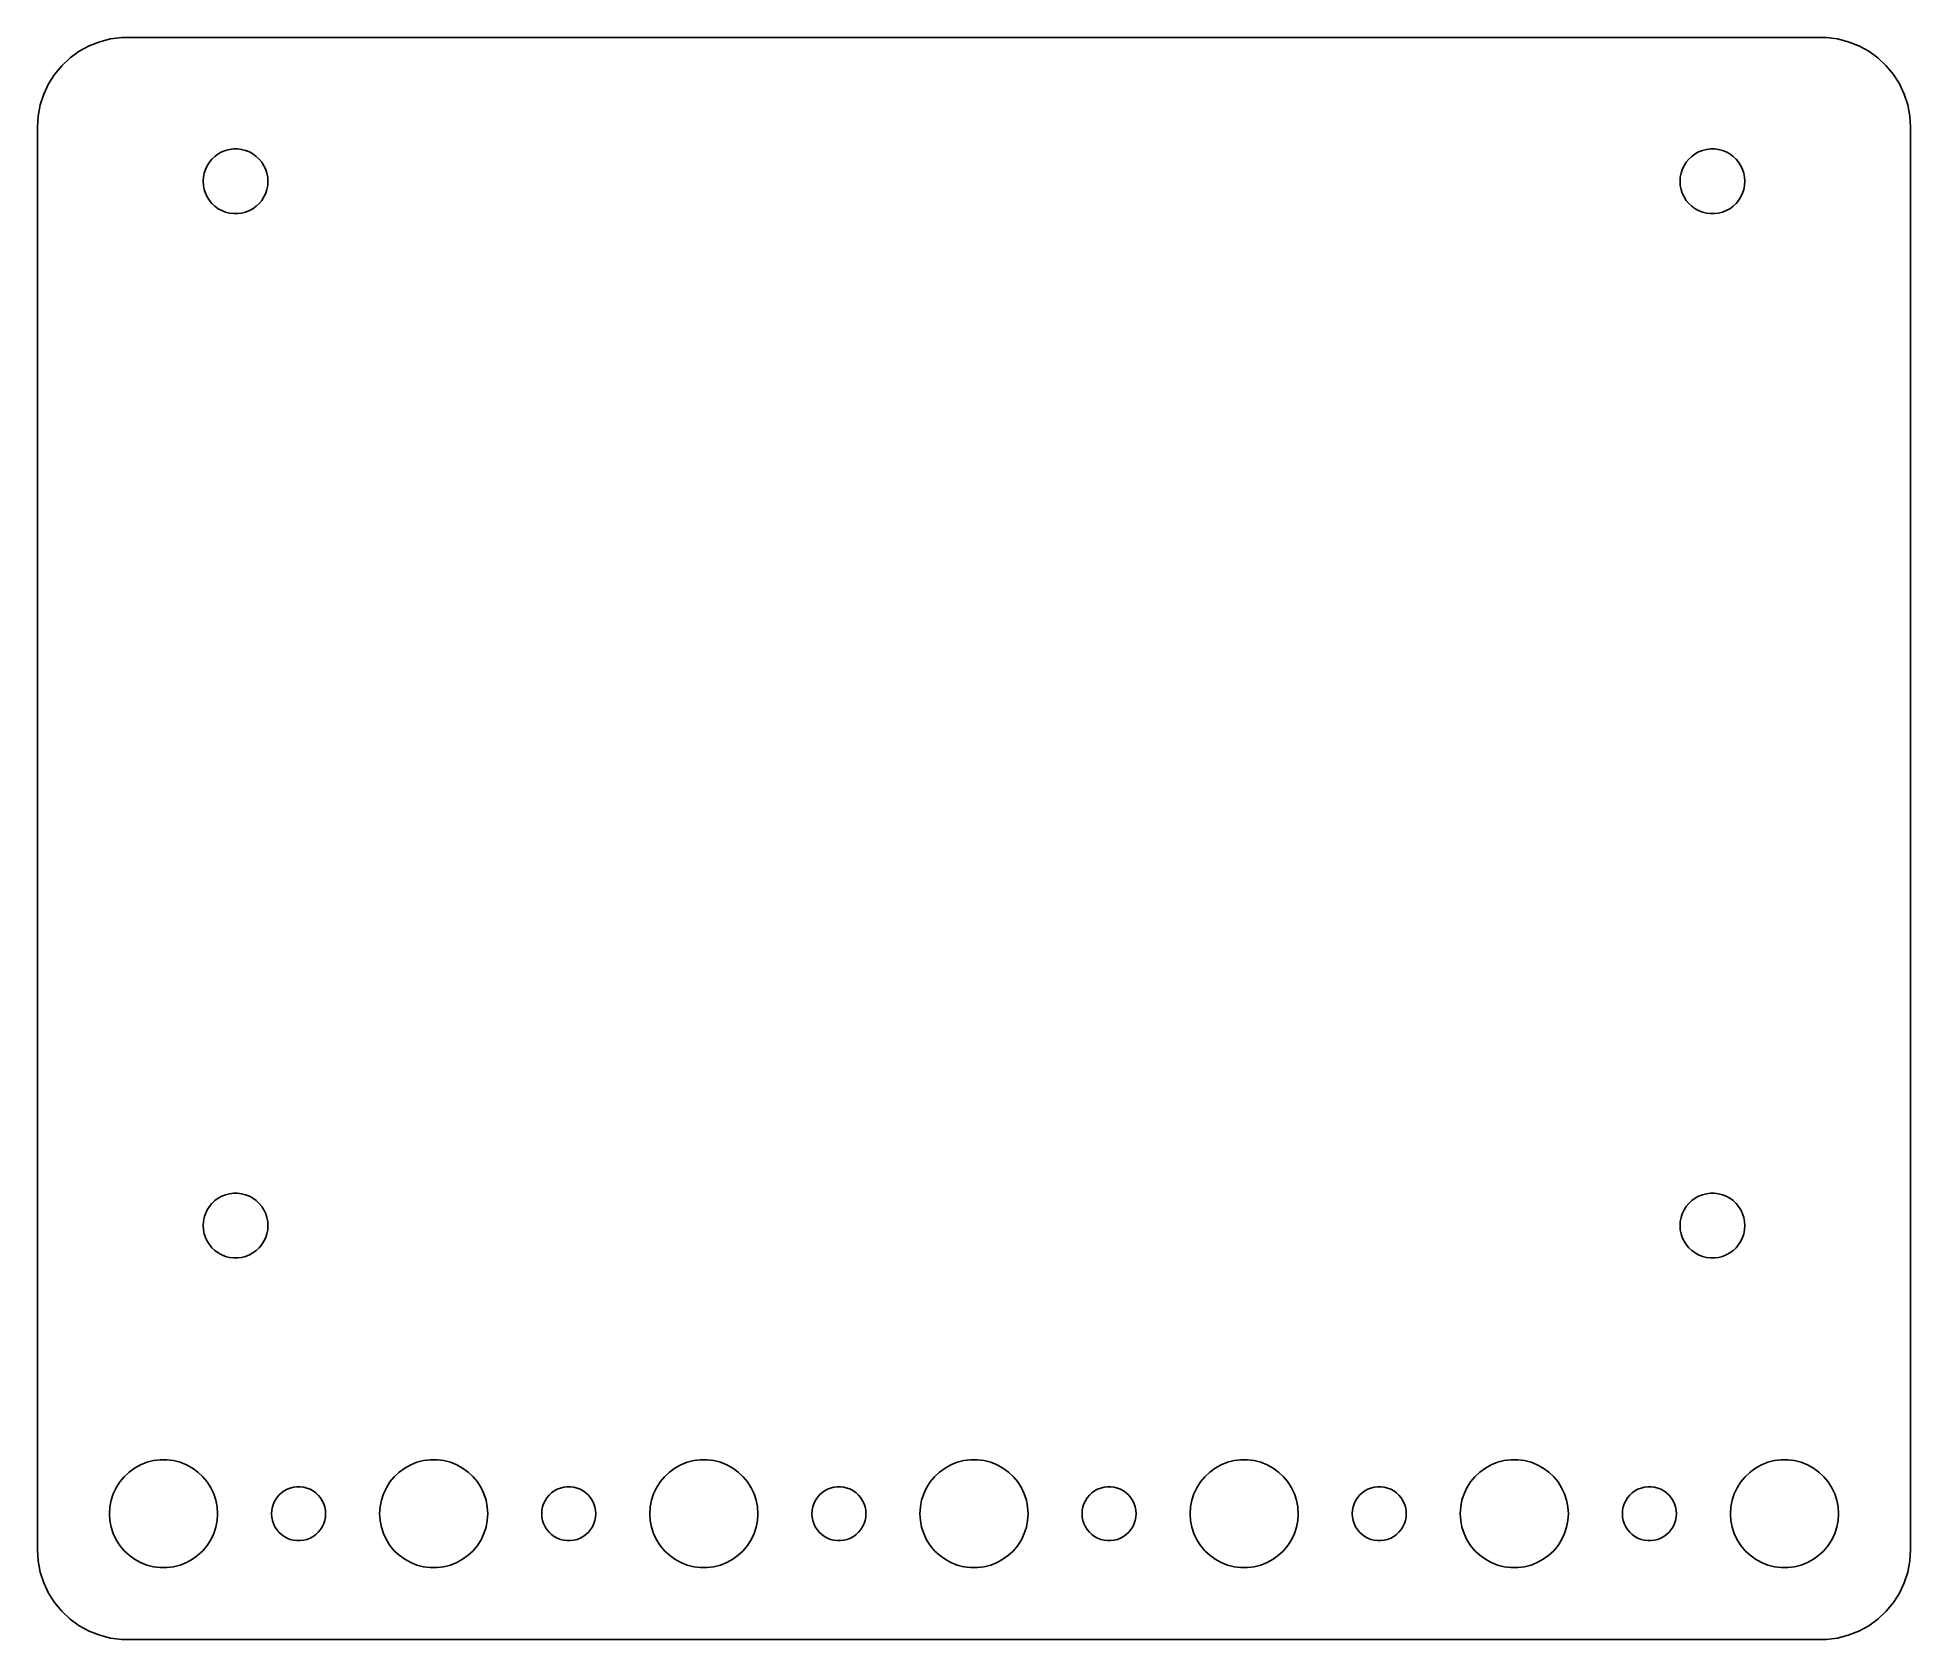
# Model space of a CAD drawing. Header units: metres. Extents: x -52 to 52, y -44 to 44.
import ezdxf

# ---------------------------------------------------------------- set-up
doc = ezdxf.new("R2010")
doc.units = ezdxf.units.M

msp = doc.modelspace()

# ---------------------------------------------------------------- linework, layer by layer
for p, q in [((-49.6791, 43.7216), (-50.1871, 43.3526)), ((-49.1289, 44.0241), (-49.6791, 43.7216)), ((-48.5451, 44.2553), (-49.1289, 44.0241)), ((-47.9369, 44.4114), (-48.5451, 44.2553)), ((-47.3139, 44.4901), (-47.9369, 44.4114)), ((47.3139, 44.4901), (-47.3139, 44.4901)), ((47.9369, 44.4114), (47.3139, 44.4901)), ((48.5451, 44.2553), (47.9369, 44.4114)), ((49.1289, 44.0241), (48.5451, 44.2553)), ((49.6791, 43.7216), (49.1289, 44.0241)), ((50.1871, 43.3526), (49.6791, 43.7216)), ((-50.6448, 42.9227), (-51.0451, 42.4389)), ((-50.1871, 43.3526), (-50.6448, 42.9227)), ((50.6448, 42.9227), (50.1871, 43.3526)), ((51.0451, 42.4389), (50.6448, 42.9227)), ((-51.3815, 41.9088), (-51.6489, 41.3406)), ((-51.0451, 42.4389), (-51.3815, 41.9088)), ((51.3815, 41.9088), (51.0451, 42.4389)), ((51.6489, 41.3406), (51.3815, 41.9088)), ((-51.8429, 40.7434), (-51.9606, 40.1267)), ((-51.6489, 41.3406), (-51.8429, 40.7434)), ((51.8429, 40.7434), (51.6489, 41.3406)), ((51.9606, 40.1267), (51.8429, 40.7434)), ((-51.9606, 40.1267), (-52, 39.5)), ((52, 39.5), (51.9606, 40.1267)), ((-52, 39.5), (-52, -39.5)), ((52, -39.5), (52, 39.5)), ((-42.5773, 37.3672), (-42.4562, 37.558)), ((-42.4562, 37.558), (-42.3121, 37.7322)), ((-42.3121, 37.7322), (-42.1474, 37.8869)), ((-42.1474, 37.8869), (-41.9645, 38.0198)), ((-41.9645, 38.0198), (-41.7664, 38.1287)), ((-41.7664, 38.1287), (-41.5562, 38.2119)), ((-41.5562, 38.2119), (-41.3373, 38.2681)), ((-41.3373, 38.2681), (-41.113, 38.2964)), ((-41.113, 38.2964), (-40.887, 38.2964)), ((-40.887, 38.2964), (-40.6627, 38.2681)), ((-40.6627, 38.2681), (-40.4438, 38.2119)), ((-40.4438, 38.2119), (-40.2336, 38.1287)), ((-40.2336, 38.1287), (-40.0355, 38.0198)), ((-40.0355, 38.0198), (-39.8526, 37.8869)), ((-39.8526, 37.8869), (-39.6879, 37.7322)), ((-39.6879, 37.7322), (-39.5438, 37.558)), ((-39.5438, 37.558), (-39.4226, 37.3672)), ((39.4226, 37.3672), (39.5438, 37.558)), ((39.5438, 37.558), (39.6879, 37.7322)), ((39.6879, 37.7322), (39.8526, 37.8869)), ((39.8526, 37.8869), (40.0355, 38.0198)), ((40.0355, 38.0198), (40.2336, 38.1287)), ((40.2336, 38.1287), (40.4438, 38.2119)), ((40.4438, 38.2119), (40.6627, 38.2681)), ((40.6627, 38.2681), (40.887, 38.2964)), ((40.887, 38.2964), (41.113, 38.2964)), ((41.113, 38.2964), (41.3373, 38.2681)), ((41.3373, 38.2681), (41.5562, 38.2119)), ((41.5562, 38.2119), (41.7664, 38.1287)), ((41.7664, 38.1287), (41.9645, 38.0198)), ((41.9645, 38.0198), (42.1474, 37.8869)), ((42.1474, 37.8869), (42.3121, 37.7322)), ((42.3121, 37.7322), (42.4562, 37.558)), ((42.4562, 37.558), (42.5773, 37.3672)), ((-42.8, 36.5), (-42.7858, 36.7256)), ((-42.7858, 36.2744), (-42.8, 36.5)), ((-42.7858, 36.7256), (-42.7434, 36.9476)), ((-42.7434, 36.9476), (-42.6736, 37.1626)), ((-42.6736, 37.1626), (-42.5773, 37.3672)), ((-39.4226, 37.3672), (-39.3264, 37.1626)), ((-39.3264, 37.1626), (-39.2565, 36.9476)), ((-39.2565, 36.9476), (-39.2142, 36.7256)), ((-39.2142, 36.7256), (-39.2, 36.5)), ((-39.2, 36.5), (-39.2142, 36.2744)), ((39.2, 36.5), (39.2142, 36.7256)), ((39.2142, 36.2744), (39.2, 36.5)), ((39.2142, 36.7256), (39.2565, 36.9476)), ((39.2565, 36.9476), (39.3264, 37.1626)), ((39.3264, 37.1626), (39.4226, 37.3672)), ((42.5773, 37.3672), (42.6736, 37.1626)), ((42.6736, 37.1626), (42.7434, 36.9476)), ((42.7434, 36.9476), (42.7858, 36.7256)), ((42.7858, 36.7256), (42.8, 36.5)), ((42.8, 36.5), (42.7858, 36.2744)), ((-42.7434, 36.0524), (-42.7858, 36.2744)), ((-42.6736, 35.8374), (-42.7434, 36.0524)), ((-42.5773, 35.6328), (-42.6736, 35.8374)), ((-42.4562, 35.442), (-42.5773, 35.6328)), ((-42.3121, 35.2678), (-42.4562, 35.442)), ((-39.5438, 35.442), (-39.6879, 35.2678)), ((-39.4226, 35.6328), (-39.5438, 35.442)), ((-39.3264, 35.8374), (-39.4226, 35.6328)), ((-39.2565, 36.0524), (-39.3264, 35.8374)), ((-39.2142, 36.2744), (-39.2565, 36.0524)), ((39.2565, 36.0524), (39.2142, 36.2744)), ((39.3264, 35.8374), (39.2565, 36.0524)), ((39.4226, 35.6328), (39.3264, 35.8374)), ((39.5438, 35.442), (39.4226, 35.6328)), ((39.6879, 35.2678), (39.5438, 35.442)), ((42.4562, 35.442), (42.3121, 35.2678)), ((42.5773, 35.6328), (42.4562, 35.442)), ((42.6736, 35.8374), (42.5773, 35.6328)), ((42.7434, 36.0524), (42.6736, 35.8374)), ((42.7858, 36.2744), (42.7434, 36.0524)), ((-42.1474, 35.1131), (-42.3121, 35.2678)), ((-41.9645, 34.9802), (-42.1474, 35.1131)), ((-41.7664, 34.8713), (-41.9645, 34.9802)), ((-41.5562, 34.7881), (-41.7664, 34.8713)), ((-41.3373, 34.7319), (-41.5562, 34.7881)), ((-41.113, 34.7036), (-41.3373, 34.7319)), ((-40.887, 34.7036), (-41.113, 34.7036)), ((-40.6627, 34.7319), (-40.887, 34.7036)), ((-40.4438, 34.7881), (-40.6627, 34.7319)), ((-40.2336, 34.8713), (-40.4438, 34.7881)), ((-40.0355, 34.9802), (-40.2336, 34.8713)), ((-39.8526, 35.1131), (-40.0355, 34.9802)), ((-39.6879, 35.2678), (-39.8526, 35.1131)), ((39.8526, 35.1131), (39.6879, 35.2678)), ((40.0355, 34.9802), (39.8526, 35.1131)), ((40.2336, 34.8713), (40.0355, 34.9802)), ((40.4438, 34.7881), (40.2336, 34.8713)), ((40.6627, 34.7319), (40.4438, 34.7881)), ((40.887, 34.7036), (40.6627, 34.7319)), ((41.113, 34.7036), (40.887, 34.7036)), ((41.3373, 34.7319), (41.113, 34.7036)), ((41.5562, 34.7881), (41.3373, 34.7319)), ((41.7664, 34.8713), (41.5562, 34.7881)), ((41.9645, 34.9802), (41.7664, 34.8713)), ((42.1474, 35.1131), (41.9645, 34.9802)), ((42.3121, 35.2678), (42.1474, 35.1131)), ((-41.5562, -19.7881), (-41.3373, -19.7319)), ((-41.3373, -19.7319), (-41.113, -19.7036)), ((-41.113, -19.7036), (-40.887, -19.7036)), ((-40.887, -19.7036), (-40.6627, -19.7319)), ((-40.6627, -19.7319), (-40.4438, -19.7881)), ((40.4438, -19.7881), (40.6627, -19.7319)), ((40.6627, -19.7319), (40.887, -19.7036)), ((40.887, -19.7036), (41.113, -19.7036)), ((41.113, -19.7036), (41.3373, -19.7319)), ((41.3373, -19.7319), (41.5562, -19.7881)), ((-42.6736, -20.8374), (-42.5773, -20.6328)), ((-42.5773, -20.6328), (-42.4562, -20.442)), ((-42.4562, -20.442), (-42.3121, -20.2678)), ((-42.3121, -20.2678), (-42.1474, -20.1131)), ((-42.1474, -20.1131), (-41.9645, -19.9802)), ((-41.9645, -19.9802), (-41.7664, -19.8713)), ((-41.7664, -19.8713), (-41.5562, -19.7881)), ((-40.4438, -19.7881), (-40.2336, -19.8713)), ((-40.2336, -19.8713), (-40.0355, -19.9802)), ((-40.0355, -19.9802), (-39.8526, -20.1131)), ((-39.8526, -20.1131), (-39.6879, -20.2678)), ((-39.6879, -20.2678), (-39.5438, -20.442)), ((-39.5438, -20.442), (-39.4226, -20.6328)), ((-39.4226, -20.6328), (-39.3264, -20.8374)), ((39.3264, -20.8374), (39.4226, -20.6328)), ((39.4226, -20.6328), (39.5438, -20.442)), ((39.5438, -20.442), (39.6879, -20.2678)), ((39.6879, -20.2678), (39.8526, -20.1131)), ((39.8526, -20.1131), (40.0355, -19.9802)), ((40.0355, -19.9802), (40.2336, -19.8713)), ((40.2336, -19.8713), (40.4438, -19.7881)), ((41.5562, -19.7881), (41.7664, -19.8713)), ((41.7664, -19.8713), (41.9645, -19.9802)), ((41.9645, -19.9802), (42.1474, -20.1131)), ((42.1474, -20.1131), (42.3121, -20.2678)), ((42.3121, -20.2678), (42.4562, -20.442)), ((42.4562, -20.442), (42.5773, -20.6328)), ((42.5773, -20.6328), (42.6736, -20.8374)), ((-42.8, -21.5), (-42.7858, -21.2744)), ((-42.7858, -21.7256), (-42.8, -21.5)), ((-42.7858, -21.2744), (-42.7434, -21.0524)), ((-42.7434, -21.9476), (-42.7858, -21.7256)), ((-42.7434, -21.0524), (-42.6736, -20.8374)), ((-39.3264, -20.8374), (-39.2565, -21.0524)), ((-39.2565, -21.0524), (-39.2142, -21.2744)), ((-39.2142, -21.7256), (-39.2565, -21.9476)), ((-39.2142, -21.2744), (-39.2, -21.5)), ((-39.2, -21.5), (-39.2142, -21.7256)), ((39.2, -21.5), (39.2142, -21.2744)), ((39.2142, -21.7256), (39.2, -21.5)), ((39.2142, -21.2744), (39.2565, -21.0524)), ((39.2565, -21.9476), (39.2142, -21.7256)), ((39.2565, -21.0524), (39.3264, -20.8374)), ((42.6736, -20.8374), (42.7434, -21.0524)), ((42.7434, -21.0524), (42.7858, -21.2744)), ((42.7858, -21.7256), (42.7434, -21.9476)), ((42.7858, -21.2744), (42.8, -21.5)), ((42.8, -21.5), (42.7858, -21.7256)), ((-42.6736, -22.1626), (-42.7434, -21.9476)), ((-42.5773, -22.3672), (-42.6736, -22.1626)), ((-42.4562, -22.558), (-42.5773, -22.3672)), ((-42.3121, -22.7322), (-42.4562, -22.558)), ((-42.1474, -22.8869), (-42.3121, -22.7322)), ((-39.6879, -22.7322), (-39.8526, -22.8869)), ((-39.5438, -22.558), (-39.6879, -22.7322)), ((-39.4226, -22.3672), (-39.5438, -22.558)), ((-39.3264, -22.1626), (-39.4226, -22.3672)), ((-39.2565, -21.9476), (-39.3264, -22.1626)), ((39.3264, -22.1626), (39.2565, -21.9476)), ((39.4226, -22.3672), (39.3264, -22.1626)), ((39.5438, -22.558), (39.4226, -22.3672)), ((39.6879, -22.7322), (39.5438, -22.558)), ((39.8526, -22.8869), (39.6879, -22.7322)), ((42.3121, -22.7322), (42.1474, -22.8869)), ((42.4562, -22.558), (42.3121, -22.7322)), ((42.5773, -22.3672), (42.4562, -22.558)), ((42.6736, -22.1626), (42.5773, -22.3672)), ((42.7434, -21.9476), (42.6736, -22.1626)), ((-41.9645, -23.0198), (-42.1474, -22.8869)), ((-41.7664, -23.1287), (-41.9645, -23.0198)), ((-41.5562, -23.2119), (-41.7664, -23.1287)), ((-41.3373, -23.2681), (-41.5562, -23.2119)), ((-41.113, -23.2964), (-41.3373, -23.2681)), ((-40.887, -23.2964), (-41.113, -23.2964)), ((-40.6627, -23.2681), (-40.887, -23.2964)), ((-40.4438, -23.2119), (-40.6627, -23.2681)), ((-40.2336, -23.1287), (-40.4438, -23.2119)), ((-40.0355, -23.0198), (-40.2336, -23.1287)), ((-39.8526, -22.8869), (-40.0355, -23.0198)), ((40.0355, -23.0198), (39.8526, -22.8869)), ((40.2336, -23.1287), (40.0355, -23.0198)), ((40.4438, -23.2119), (40.2336, -23.1287)), ((40.6627, -23.2681), (40.4438, -23.2119)), ((40.887, -23.2964), (40.6627, -23.2681)), ((41.113, -23.2964), (40.887, -23.2964)), ((41.3373, -23.2681), (41.113, -23.2964)), ((41.5562, -23.2119), (41.3373, -23.2681)), ((41.7664, -23.1287), (41.5562, -23.2119)), ((41.9645, -23.0198), (41.7664, -23.1287)), ((42.1474, -22.8869), (41.9645, -23.0198)), ((-47.1869, -35.4464), (-46.9123, -35.1885)), ((-46.9123, -35.1885), (-46.6075, -34.967)), ((-46.6075, -34.967), (-46.2773, -34.7855)), ((-46.2773, -34.7855), (-45.927, -34.6468)), ((-45.927, -34.6468), (-45.5621, -34.5531)), ((-45.5621, -34.5531), (-45.1884, -34.5059)), ((-45.1884, -34.5059), (-44.8116, -34.5059)), ((-44.8116, -34.5059), (-44.4379, -34.5531)), ((-44.4379, -34.5531), (-44.0729, -34.6468)), ((-44.0729, -34.6468), (-43.7227, -34.7855)), ((-43.7227, -34.7855), (-43.3925, -34.967)), ((-43.3925, -34.967), (-43.0877, -35.1885)), ((-43.0877, -35.1885), (-42.8131, -35.4464)), ((-32.1869, -35.4464), (-31.9123, -35.1885)), ((-31.9123, -35.1885), (-31.6075, -34.967)), ((-31.6075, -34.967), (-31.2773, -34.7855)), ((-31.2773, -34.7855), (-30.927, -34.6468)), ((-30.927, -34.6468), (-30.5621, -34.5531)), ((-30.5621, -34.5531), (-30.1884, -34.5059)), ((-30.1884, -34.5059), (-29.8116, -34.5059)), ((-29.8116, -34.5059), (-29.4379, -34.5531)), ((-29.4379, -34.5531), (-29.0729, -34.6468)), ((-29.0729, -34.6468), (-28.7227, -34.7855)), ((-28.7227, -34.7855), (-28.3925, -34.967)), ((-28.3925, -34.967), (-28.0877, -35.1885)), ((-28.0877, -35.1885), (-27.8131, -35.4464)), ((-17.1869, -35.4464), (-16.9123, -35.1885)), ((-16.9123, -35.1885), (-16.6075, -34.967)), ((-16.6075, -34.967), (-16.2773, -34.7855)), ((-16.2773, -34.7855), (-15.927, -34.6468)), ((-15.927, -34.6468), (-15.5621, -34.5531)), ((-15.5621, -34.5531), (-15.1884, -34.5059)), ((-15.1884, -34.5059), (-14.8116, -34.5059)), ((-14.8116, -34.5059), (-14.4379, -34.5531)), ((-14.4379, -34.5531), (-14.0729, -34.6468)), ((-14.0729, -34.6468), (-13.7227, -34.7855)), ((-13.7227, -34.7855), (-13.3925, -34.967)), ((-13.3925, -34.967), (-13.0877, -35.1885)), ((-13.0877, -35.1885), (-12.8131, -35.4464)), ((-2.1869, -35.4464), (-1.91226, -35.1885)), ((-1.91226, -35.1885), (-1.60747, -34.967)), ((-1.60747, -34.967), (-1.27733, -34.7855)), ((-1.27733, -34.7855), (-0.92705, -34.6468)), ((-0.92705, -34.6468), (-0.56213, -34.5531)), ((-0.56213, -34.5531), (-0.18837, -34.5059)), ((-0.18837, -34.5059), (0.18837, -34.5059)), ((0.18837, -34.5059), (0.56213, -34.5531)), ((0.56213, -34.5531), (0.92705, -34.6468)), ((0.92705, -34.6468), (1.27733, -34.7855)), ((1.27733, -34.7855), (1.60747, -34.967)), ((1.60747, -34.967), (1.91226, -35.1885)), ((1.91226, -35.1885), (2.1869, -35.4464)), ((12.8131, -35.4464), (13.0877, -35.1885)), ((13.0877, -35.1885), (13.3925, -34.967)), ((13.3925, -34.967), (13.7227, -34.7855)), ((13.7227, -34.7855), (14.0729, -34.6468)), ((14.0729, -34.6468), (14.4379, -34.5531)), ((14.4379, -34.5531), (14.8116, -34.5059)), ((14.8116, -34.5059), (15.1884, -34.5059)), ((15.1884, -34.5059), (15.5621, -34.5531)), ((15.5621, -34.5531), (15.927, -34.6468)), ((15.927, -34.6468), (16.2773, -34.7855)), ((16.2773, -34.7855), (16.6075, -34.967)), ((16.6075, -34.967), (16.9123, -35.1885)), ((16.9123, -35.1885), (17.1869, -35.4464)), ((27.8131, -35.4464), (28.0877, -35.1885)), ((28.0877, -35.1885), (28.3925, -34.967)), ((28.3925, -34.967), (28.7227, -34.7855)), ((28.7227, -34.7855), (29.0729, -34.6468)), ((29.0729, -34.6468), (29.4379, -34.5531)), ((29.4379, -34.5531), (29.8116, -34.5059)), ((29.8116, -34.5059), (30.1884, -34.5059)), ((30.1884, -34.5059), (30.5621, -34.5531)), ((30.5621, -34.5531), (30.927, -34.6468)), ((30.927, -34.6468), (31.2773, -34.7855)), ((31.2773, -34.7855), (31.6075, -34.967)), ((31.6075, -34.967), (31.9123, -35.1885)), ((31.9123, -35.1885), (32.1869, -35.4464)), ((42.8131, -35.4464), (43.0877, -35.1885)), ((43.0877, -35.1885), (43.3925, -34.967)), ((43.3925, -34.967), (43.7227, -34.7855)), ((43.7227, -34.7855), (44.0729, -34.6468)), ((44.0729, -34.6468), (44.4379, -34.5531)), ((44.4379, -34.5531), (44.8116, -34.5059)), ((44.8116, -34.5059), (45.1884, -34.5059)), ((45.1884, -34.5059), (45.5621, -34.5531)), ((45.5621, -34.5531), (45.927, -34.6468)), ((45.927, -34.6468), (46.2773, -34.7855)), ((46.2773, -34.7855), (46.6075, -34.967)), ((46.6075, -34.967), (46.9123, -35.1885)), ((46.9123, -35.1885), (47.1869, -35.4464)), ((-47.9057, -36.7539), (-47.7893, -36.3956)), ((-47.7893, -36.3956), (-47.6289, -36.0547)), ((-47.6289, -36.0547), (-47.427, -35.7366)), ((-47.427, -35.7366), (-47.1869, -35.4464)), ((-42.8131, -35.4464), (-42.5729, -35.7366)), ((-42.5729, -35.7366), (-42.3711, -36.0547)), ((-42.3711, -36.0547), (-42.2107, -36.3956)), ((-42.2107, -36.3956), (-42.0942, -36.7539)), ((-38.5934, -36.4732), (-38.4561, -36.3442)), ((-38.4561, -36.3442), (-38.3037, -36.2335)), ((-38.3037, -36.2335), (-38.1387, -36.1428)), ((-38.1387, -36.1428), (-37.9635, -36.0734)), ((-37.9635, -36.0734), (-37.7811, -36.0266)), ((-37.7811, -36.0266), (-37.5942, -36.003)), ((-37.5942, -36.003), (-37.4058, -36.003)), ((-37.4058, -36.003), (-37.2189, -36.0266)), ((-37.2189, -36.0266), (-37.0365, -36.0734)), ((-37.0365, -36.0734), (-36.8613, -36.1428)), ((-36.8613, -36.1428), (-36.6963, -36.2335)), ((-36.6963, -36.2335), (-36.5439, -36.3442)), ((-36.5439, -36.3442), (-36.4065, -36.4732)), ((-32.9057, -36.7539), (-32.7893, -36.3956)), ((-32.7893, -36.3956), (-32.6289, -36.0547)), ((-32.6289, -36.0547), (-32.427, -35.7366)), ((-32.427, -35.7366), (-32.1869, -35.4464)), ((-27.8131, -35.4464), (-27.5729, -35.7366)), ((-27.5729, -35.7366), (-27.3711, -36.0547)), ((-27.3711, -36.0547), (-27.2107, -36.3956)), ((-27.2107, -36.3956), (-27.0942, -36.7539)), ((-23.5934, -36.4732), (-23.4561, -36.3442)), ((-23.4561, -36.3442), (-23.3037, -36.2335)), ((-23.3037, -36.2335), (-23.1387, -36.1428)), ((-23.1387, -36.1428), (-22.9635, -36.0734)), ((-22.9635, -36.0734), (-22.7811, -36.0266)), ((-22.7811, -36.0266), (-22.5942, -36.003)), ((-22.5942, -36.003), (-22.4058, -36.003)), ((-22.4058, -36.003), (-22.2189, -36.0266)), ((-22.2189, -36.0266), (-22.0365, -36.0734)), ((-22.0365, -36.0734), (-21.8613, -36.1428)), ((-21.8613, -36.1428), (-21.6963, -36.2335)), ((-21.6963, -36.2335), (-21.5439, -36.3442)), ((-21.5439, -36.3442), (-21.4065, -36.4732)), ((-17.9057, -36.7539), (-17.7893, -36.3956)), ((-17.7893, -36.3956), (-17.6289, -36.0547)), ((-17.6289, -36.0547), (-17.427, -35.7366)), ((-17.427, -35.7366), (-17.1869, -35.4464)), ((-12.8131, -35.4464), (-12.5729, -35.7366)), ((-12.5729, -35.7366), (-12.3711, -36.0547)), ((-12.3711, -36.0547), (-12.2107, -36.3956)), ((-12.2107, -36.3956), (-12.0942, -36.7539)), ((-8.59344, -36.4732), (-8.45613, -36.3442)), ((-8.45613, -36.3442), (-8.30373, -36.2335)), ((-8.30373, -36.2335), (-8.13866, -36.1428)), ((-8.13866, -36.1428), (-7.96352, -36.0734)), ((-7.96352, -36.0734), (-7.78107, -36.0266)), ((-7.78107, -36.0266), (-7.59418, -36.003)), ((-7.59418, -36.003), (-7.40581, -36.003)), ((-7.40581, -36.003), (-7.21892, -36.0266)), ((-7.21892, -36.0266), (-7.03647, -36.0734)), ((-7.03647, -36.0734), (-6.86133, -36.1428)), ((-6.86133, -36.1428), (-6.69626, -36.2335)), ((-6.69626, -36.2335), (-6.54385, -36.3442)), ((-6.54385, -36.3442), (-6.40654, -36.4732)), ((-2.90575, -36.7539), (-2.78932, -36.3956)), ((-2.78932, -36.3956), (-2.62891, -36.0547)), ((-2.62891, -36.0547), (-2.42705, -35.7366)), ((-2.42705, -35.7366), (-2.1869, -35.4464)), ((2.1869, -35.4464), (2.42705, -35.7366)), ((2.42705, -35.7366), (2.62891, -36.0547)), ((2.62891, -36.0547), (2.78932, -36.3956)), ((2.78932, -36.3956), (2.90575, -36.7539)), ((6.40654, -36.4732), (6.54385, -36.3442)), ((6.54385, -36.3442), (6.69626, -36.2335)), ((6.69626, -36.2335), (6.86133, -36.1428)), ((6.86133, -36.1428), (7.03647, -36.0734)), ((7.03647, -36.0734), (7.21892, -36.0266)), ((7.21892, -36.0266), (7.40581, -36.003)), ((7.40581, -36.003), (7.59418, -36.003)), ((7.59418, -36.003), (7.78107, -36.0266)), ((7.78107, -36.0266), (7.96352, -36.0734)), ((7.96352, -36.0734), (8.13866, -36.1428)), ((8.13866, -36.1428), (8.30373, -36.2335)), ((8.30373, -36.2335), (8.45613, -36.3442)), ((8.45613, -36.3442), (8.59344, -36.4732)), ((12.0942, -36.7539), (12.2107, -36.3956)), ((12.2107, -36.3956), (12.3711, -36.0547)), ((12.3711, -36.0547), (12.5729, -35.7366)), ((12.5729, -35.7366), (12.8131, -35.4464)), ((17.1869, -35.4464), (17.427, -35.7366)), ((17.427, -35.7366), (17.6289, -36.0547)), ((17.6289, -36.0547), (17.7893, -36.3956)), ((17.7893, -36.3956), (17.9057, -36.7539)), ((21.4065, -36.4732), (21.5439, -36.3442)), ((21.5439, -36.3442), (21.6963, -36.2335)), ((21.6963, -36.2335), (21.8613, -36.1428)), ((21.8613, -36.1428), (22.0365, -36.0734)), ((22.0365, -36.0734), (22.2189, -36.0266)), ((22.2189, -36.0266), (22.4058, -36.003)), ((22.4058, -36.003), (22.5942, -36.003)), ((22.5942, -36.003), (22.7811, -36.0266)), ((22.7811, -36.0266), (22.9635, -36.0734)), ((22.9635, -36.0734), (23.1387, -36.1428)), ((23.1387, -36.1428), (23.3037, -36.2335)), ((23.3037, -36.2335), (23.4561, -36.3442)), ((23.4561, -36.3442), (23.5934, -36.4732)), ((27.0942, -36.7539), (27.2107, -36.3956)), ((27.2107, -36.3956), (27.3711, -36.0547)), ((27.3711, -36.0547), (27.5729, -35.7366)), ((27.5729, -35.7366), (27.8131, -35.4464)), ((32.1869, -35.4464), (32.427, -35.7366)), ((32.427, -35.7366), (32.6289, -36.0547)), ((32.6289, -36.0547), (32.7893, -36.3956)), ((32.7893, -36.3956), (32.9057, -36.7539)), ((36.4065, -36.4732), (36.5439, -36.3442)), ((36.5439, -36.3442), (36.6963, -36.2335)), ((36.6963, -36.2335), (36.8613, -36.1428)), ((36.8613, -36.1428), (37.0365, -36.0734)), ((37.0365, -36.0734), (37.2189, -36.0266)), ((37.2189, -36.0266), (37.4058, -36.003)), ((37.4058, -36.003), (37.5942, -36.003)), ((37.5942, -36.003), (37.7811, -36.0266)), ((37.7811, -36.0266), (37.9635, -36.0734)), ((37.9635, -36.0734), (38.1387, -36.1428)), ((38.1387, -36.1428), (38.3037, -36.2335)), ((38.3037, -36.2335), (38.4561, -36.3442)), ((38.4561, -36.3442), (38.5934, -36.4732)), ((42.0942, -36.7539), (42.2107, -36.3956)), ((42.2107, -36.3956), (42.3711, -36.0547)), ((42.3711, -36.0547), (42.5729, -35.7366)), ((42.5729, -35.7366), (42.8131, -35.4464)), ((47.1869, -35.4464), (47.427, -35.7366)), ((47.427, -35.7366), (47.6289, -36.0547)), ((47.6289, -36.0547), (47.7893, -36.3956)), ((47.7893, -36.3956), (47.9057, -36.7539)), ((-48, -37.5), (-47.9763, -37.124)), ((-47.9763, -37.124), (-47.9057, -36.7539)), ((-42.0942, -36.7539), (-42.0237, -37.124)), ((-42.0237, -37.124), (-42, -37.5)), ((-39, -37.5), (-38.9882, -37.312)), ((-38.9882, -37.312), (-38.9529, -37.127)), ((-38.9529, -37.127), (-38.8947, -36.9478)), ((-38.8947, -36.9478), (-38.8145, -36.7774)), ((-38.8145, -36.7774), (-38.7135, -36.6183)), ((-38.7135, -36.6183), (-38.5934, -36.4732)), ((-36.4065, -36.4732), (-36.2865, -36.6183)), ((-36.2865, -36.6183), (-36.1855, -36.7774)), ((-36.1855, -36.7774), (-36.1053, -36.9478)), ((-36.1053, -36.9478), (-36.0471, -37.127)), ((-36.0471, -37.127), (-36.0118, -37.312)), ((-36.0118, -37.312), (-36, -37.5)), ((-33, -37.5), (-32.9763, -37.124)), ((-32.9763, -37.124), (-32.9057, -36.7539)), ((-27.0942, -36.7539), (-27.0237, -37.124)), ((-27.0237, -37.124), (-27, -37.5)), ((-24, -37.5), (-23.9882, -37.312)), ((-23.9882, -37.312), (-23.9529, -37.127)), ((-23.9529, -37.127), (-23.8947, -36.9478)), ((-23.8947, -36.9478), (-23.8145, -36.7774)), ((-23.8145, -36.7774), (-23.7135, -36.6183)), ((-23.7135, -36.6183), (-23.5934, -36.4732)), ((-21.4065, -36.4732), (-21.2865, -36.6183)), ((-21.2865, -36.6183), (-21.1855, -36.7774)), ((-21.1855, -36.7774), (-21.1053, -36.9478)), ((-21.1053, -36.9478), (-21.0471, -37.127)), ((-21.0471, -37.127), (-21.0118, -37.312)), ((-21.0118, -37.312), (-21, -37.5)), ((-18, -37.5), (-17.9763, -37.124)), ((-17.9763, -37.124), (-17.9057, -36.7539)), ((-12.0942, -36.7539), (-12.0237, -37.124)), ((-12.0237, -37.124), (-12, -37.5)), ((-9, -37.5), (-8.98816, -37.312)), ((-8.98816, -37.312), (-8.95287, -37.127)), ((-8.95287, -37.127), (-8.89465, -36.9478)), ((-8.89465, -36.9478), (-8.81445, -36.7774)), ((-8.81445, -36.7774), (-8.71352, -36.6183)), ((-8.71352, -36.6183), (-8.59344, -36.4732)), ((-6.40654, -36.4732), (-6.28647, -36.6183)), ((-6.28647, -36.6183), (-6.18553, -36.7774)), ((-6.18553, -36.7774), (-6.10533, -36.9478)), ((-6.10533, -36.9478), (-6.04712, -37.127)), ((-6.04712, -37.127), (-6.01183, -37.312)), ((-6.01183, -37.312), (-6, -37.5)), ((-3, -37.5), (-2.97633, -37.124)), ((-2.97633, -37.124), (-2.90575, -36.7539)), ((2.90575, -36.7539), (2.97633, -37.124)), ((2.97633, -37.124), (3, -37.5)), ((6, -37.5), (6.01183, -37.312)), ((6.01183, -37.312), (6.04712, -37.127)), ((6.04712, -37.127), (6.10533, -36.9478)), ((6.10533, -36.9478), (6.18553, -36.7774)), ((6.18553, -36.7774), (6.28647, -36.6183)), ((6.28647, -36.6183), (6.40654, -36.4732)), ((8.59344, -36.4732), (8.71352, -36.6183)), ((8.71352, -36.6183), (8.81445, -36.7774)), ((8.81445, -36.7774), (8.89465, -36.9478)), ((8.89465, -36.9478), (8.95287, -37.127)), ((8.95287, -37.127), (8.98816, -37.312)), ((8.98816, -37.312), (9, -37.5)), ((12, -37.5), (12.0237, -37.124)), ((12.0237, -37.124), (12.0942, -36.7539)), ((17.9057, -36.7539), (17.9763, -37.124)), ((17.9763, -37.124), (18, -37.5)), ((21, -37.5), (21.0118, -37.312)), ((21.0118, -37.312), (21.0471, -37.127)), ((21.0471, -37.127), (21.1053, -36.9478)), ((21.1053, -36.9478), (21.1855, -36.7774)), ((21.1855, -36.7774), (21.2865, -36.6183)), ((21.2865, -36.6183), (21.4065, -36.4732)), ((23.5934, -36.4732), (23.7135, -36.6183)), ((23.7135, -36.6183), (23.8145, -36.7774)), ((23.8145, -36.7774), (23.8947, -36.9478)), ((23.8947, -36.9478), (23.9529, -37.127)), ((23.9529, -37.127), (23.9882, -37.312)), ((23.9882, -37.312), (24, -37.5)), ((27, -37.5), (27.0237, -37.124)), ((27.0237, -37.124), (27.0942, -36.7539)), ((32.9057, -36.7539), (32.9763, -37.124)), ((32.9763, -37.124), (33, -37.5)), ((36, -37.5), (36.0118, -37.312)), ((36.0118, -37.312), (36.0471, -37.127)), ((36.0471, -37.127), (36.1053, -36.9478)), ((36.1053, -36.9478), (36.1855, -36.7774)), ((36.1855, -36.7774), (36.2865, -36.6183)), ((36.2865, -36.6183), (36.4065, -36.4732)), ((38.5934, -36.4732), (38.7135, -36.6183)), ((38.7135, -36.6183), (38.8145, -36.7774)), ((38.8145, -36.7774), (38.8947, -36.9478)), ((38.8947, -36.9478), (38.9529, -37.127)), ((38.9529, -37.127), (38.9882, -37.312)), ((38.9882, -37.312), (39, -37.5)), ((42, -37.5), (42.0237, -37.124)), ((42.0237, -37.124), (42.0942, -36.7539)), ((47.9057, -36.7539), (47.9763, -37.124)), ((47.9763, -37.124), (48, -37.5)), ((-47.9763, -37.876), (-48, -37.5)), ((-47.9057, -38.2461), (-47.9763, -37.876)), ((-47.7893, -38.6044), (-47.9057, -38.2461)), ((-42.0942, -38.2461), (-42.2107, -38.6044)), ((-42.0237, -37.876), (-42.0942, -38.2461)), ((-42, -37.5), (-42.0237, -37.876)), ((-38.9882, -37.688), (-39, -37.5)), ((-38.9529, -37.873), (-38.9882, -37.688)), ((-38.8947, -38.0522), (-38.9529, -37.873)), ((-38.8145, -38.2226), (-38.8947, -38.0522)), ((-38.7135, -38.3817), (-38.8145, -38.2226)), ((-38.5934, -38.5268), (-38.7135, -38.3817)), ((-36.2865, -38.3817), (-36.4065, -38.5268)), ((-36.1855, -38.2226), (-36.2865, -38.3817)), ((-36.1053, -38.0522), (-36.1855, -38.2226)), ((-36.0471, -37.873), (-36.1053, -38.0522)), ((-36.0118, -37.688), (-36.0471, -37.873)), ((-36, -37.5), (-36.0118, -37.688)), ((-32.9763, -37.876), (-33, -37.5)), ((-32.9057, -38.2461), (-32.9763, -37.876)), ((-32.7893, -38.6044), (-32.9057, -38.2461)), ((-27.0942, -38.2461), (-27.2107, -38.6044)), ((-27.0237, -37.876), (-27.0942, -38.2461)), ((-27, -37.5), (-27.0237, -37.876)), ((-23.9882, -37.688), (-24, -37.5)), ((-23.9529, -37.873), (-23.9882, -37.688)), ((-23.8947, -38.0522), (-23.9529, -37.873)), ((-23.8145, -38.2226), (-23.8947, -38.0522)), ((-23.7135, -38.3817), (-23.8145, -38.2226)), ((-23.5934, -38.5268), (-23.7135, -38.3817)), ((-21.2865, -38.3817), (-21.4065, -38.5268)), ((-21.1855, -38.2226), (-21.2865, -38.3817)), ((-21.1053, -38.0522), (-21.1855, -38.2226)), ((-21.0471, -37.873), (-21.1053, -38.0522)), ((-21.0118, -37.688), (-21.0471, -37.873)), ((-21, -37.5), (-21.0118, -37.688)), ((-17.9763, -37.876), (-18, -37.5)), ((-17.9057, -38.2461), (-17.9763, -37.876)), ((-17.7893, -38.6044), (-17.9057, -38.2461)), ((-12.0942, -38.2461), (-12.2107, -38.6044)), ((-12.0237, -37.876), (-12.0942, -38.2461)), ((-12, -37.5), (-12.0237, -37.876)), ((-8.98816, -37.688), (-9, -37.5)), ((-8.95287, -37.873), (-8.98816, -37.688)), ((-8.89465, -38.0522), (-8.95287, -37.873)), ((-8.81445, -38.2226), (-8.89465, -38.0522)), ((-8.71352, -38.3817), (-8.81445, -38.2226)), ((-8.59344, -38.5268), (-8.71352, -38.3817)), ((-6.28647, -38.3817), (-6.40654, -38.5268)), ((-6.18553, -38.2226), (-6.28647, -38.3817)), ((-6.10533, -38.0522), (-6.18553, -38.2226)), ((-6.04712, -37.873), (-6.10533, -38.0522)), ((-6.01183, -37.688), (-6.04712, -37.873)), ((-6, -37.5), (-6.01183, -37.688)), ((-2.97633, -37.876), (-3, -37.5)), ((-2.90575, -38.2461), (-2.97633, -37.876)), ((-2.78932, -38.6044), (-2.90575, -38.2461)), ((2.90575, -38.2461), (2.78932, -38.6044)), ((2.97633, -37.876), (2.90575, -38.2461)), ((3, -37.5), (2.97633, -37.876)), ((6.01183, -37.688), (6, -37.5)), ((6.04712, -37.873), (6.01183, -37.688)), ((6.10533, -38.0522), (6.04712, -37.873)), ((6.18553, -38.2226), (6.10533, -38.0522)), ((6.28647, -38.3817), (6.18553, -38.2226)), ((6.40654, -38.5268), (6.28647, -38.3817)), ((8.71352, -38.3817), (8.59344, -38.5268)), ((8.81445, -38.2226), (8.71352, -38.3817)), ((8.89465, -38.0522), (8.81445, -38.2226)), ((8.95287, -37.873), (8.89465, -38.0522)), ((8.98816, -37.688), (8.95287, -37.873)), ((9, -37.5), (8.98816, -37.688)), ((12.0237, -37.876), (12, -37.5)), ((12.0942, -38.2461), (12.0237, -37.876)), ((12.2107, -38.6044), (12.0942, -38.2461)), ((17.9057, -38.2461), (17.7893, -38.6044)), ((17.9763, -37.876), (17.9057, -38.2461)), ((18, -37.5), (17.9763, -37.876)), ((21.0118, -37.688), (21, -37.5)), ((21.0471, -37.873), (21.0118, -37.688)), ((21.1053, -38.0522), (21.0471, -37.873)), ((21.1855, -38.2226), (21.1053, -38.0522)), ((21.2865, -38.3817), (21.1855, -38.2226)), ((21.4065, -38.5268), (21.2865, -38.3817)), ((23.7135, -38.3817), (23.5934, -38.5268)), ((23.8145, -38.2226), (23.7135, -38.3817)), ((23.8947, -38.0522), (23.8145, -38.2226)), ((23.9529, -37.873), (23.8947, -38.0522)), ((23.9882, -37.688), (23.9529, -37.873)), ((24, -37.5), (23.9882, -37.688)), ((27.0237, -37.876), (27, -37.5)), ((27.0942, -38.2461), (27.0237, -37.876)), ((27.2107, -38.6044), (27.0942, -38.2461)), ((32.9057, -38.2461), (32.7893, -38.6044)), ((32.9763, -37.876), (32.9057, -38.2461)), ((33, -37.5), (32.9763, -37.876)), ((36.0118, -37.688), (36, -37.5)), ((36.0471, -37.873), (36.0118, -37.688)), ((36.1053, -38.0522), (36.0471, -37.873)), ((36.1855, -38.2226), (36.1053, -38.0522)), ((36.2865, -38.3817), (36.1855, -38.2226)), ((36.4065, -38.5268), (36.2865, -38.3817)), ((38.7135, -38.3817), (38.5934, -38.5268)), ((38.8145, -38.2226), (38.7135, -38.3817)), ((38.8947, -38.0522), (38.8145, -38.2226)), ((38.9529, -37.873), (38.8947, -38.0522)), ((38.9882, -37.688), (38.9529, -37.873)), ((39, -37.5), (38.9882, -37.688)), ((42.0237, -37.876), (42, -37.5)), ((42.0942, -38.2461), (42.0237, -37.876)), ((42.2107, -38.6044), (42.0942, -38.2461)), ((47.9057, -38.2461), (47.7893, -38.6044)), ((47.9763, -37.876), (47.9057, -38.2461)), ((48, -37.5), (47.9763, -37.876)), ((-52, -39.5), (-51.9606, -40.1267)), ((-47.6289, -38.9453), (-47.7893, -38.6044)), ((-47.427, -39.2634), (-47.6289, -38.9453)), ((-47.1869, -39.5536), (-47.427, -39.2634)), ((-42.5729, -39.2634), (-42.8131, -39.5536)), ((-42.3711, -38.9453), (-42.5729, -39.2634)), ((-42.2107, -38.6044), (-42.3711, -38.9453)), ((-38.4561, -38.6558), (-38.5934, -38.5268)), ((-38.3037, -38.7665), (-38.4561, -38.6558)), ((-38.1387, -38.8572), (-38.3037, -38.7665)), ((-37.9635, -38.9266), (-38.1387, -38.8572)), ((-37.7811, -38.9734), (-37.9635, -38.9266)), ((-37.5942, -38.997), (-37.7811, -38.9734)), ((-37.4058, -38.997), (-37.5942, -38.997)), ((-37.2189, -38.9734), (-37.4058, -38.997)), ((-37.0365, -38.9266), (-37.2189, -38.9734)), ((-36.8613, -38.8572), (-37.0365, -38.9266)), ((-36.6963, -38.7665), (-36.8613, -38.8572)), ((-36.5439, -38.6558), (-36.6963, -38.7665)), ((-36.4065, -38.5268), (-36.5439, -38.6558)), ((-32.6289, -38.9453), (-32.7893, -38.6044)), ((-32.427, -39.2634), (-32.6289, -38.9453)), ((-32.1869, -39.5536), (-32.427, -39.2634)), ((-27.5729, -39.2634), (-27.8131, -39.5536)), ((-27.3711, -38.9453), (-27.5729, -39.2634)), ((-27.2107, -38.6044), (-27.3711, -38.9453)), ((-23.4561, -38.6558), (-23.5934, -38.5268)), ((-23.3037, -38.7665), (-23.4561, -38.6558)), ((-23.1387, -38.8572), (-23.3037, -38.7665)), ((-22.9635, -38.9266), (-23.1387, -38.8572)), ((-22.7811, -38.9734), (-22.9635, -38.9266)), ((-22.5942, -38.997), (-22.7811, -38.9734)), ((-22.4058, -38.997), (-22.5942, -38.997)), ((-22.2189, -38.9734), (-22.4058, -38.997)), ((-22.0365, -38.9266), (-22.2189, -38.9734)), ((-21.8613, -38.8572), (-22.0365, -38.9266)), ((-21.6963, -38.7665), (-21.8613, -38.8572)), ((-21.5439, -38.6558), (-21.6963, -38.7665)), ((-21.4065, -38.5268), (-21.5439, -38.6558)), ((-17.6289, -38.9453), (-17.7893, -38.6044)), ((-17.427, -39.2634), (-17.6289, -38.9453)), ((-17.1869, -39.5536), (-17.427, -39.2634)), ((-12.5729, -39.2634), (-12.8131, -39.5536)), ((-12.3711, -38.9453), (-12.5729, -39.2634)), ((-12.2107, -38.6044), (-12.3711, -38.9453)), ((-8.45613, -38.6558), (-8.59344, -38.5268)), ((-8.30373, -38.7665), (-8.45613, -38.6558)), ((-8.13866, -38.8572), (-8.30373, -38.7665)), ((-7.96352, -38.9266), (-8.13866, -38.8572)), ((-7.78107, -38.9734), (-7.96352, -38.9266)), ((-7.59418, -38.997), (-7.78107, -38.9734)), ((-7.40581, -38.997), (-7.59418, -38.997)), ((-7.21892, -38.9734), (-7.40581, -38.997)), ((-7.03647, -38.9266), (-7.21892, -38.9734)), ((-6.86133, -38.8572), (-7.03647, -38.9266)), ((-6.69626, -38.7665), (-6.86133, -38.8572)), ((-6.54385, -38.6558), (-6.69626, -38.7665)), ((-6.40654, -38.5268), (-6.54385, -38.6558)), ((-2.62891, -38.9453), (-2.78932, -38.6044)), ((-2.42705, -39.2634), (-2.62891, -38.9453)), ((-2.1869, -39.5536), (-2.42705, -39.2634)), ((2.42705, -39.2634), (2.1869, -39.5536)), ((2.62891, -38.9453), (2.42705, -39.2634)), ((2.78932, -38.6044), (2.62891, -38.9453)), ((6.54385, -38.6558), (6.40654, -38.5268)), ((6.69626, -38.7665), (6.54385, -38.6558)), ((6.86133, -38.8572), (6.69626, -38.7665)), ((7.03647, -38.9266), (6.86133, -38.8572)), ((7.21892, -38.9734), (7.03647, -38.9266)), ((7.40581, -38.997), (7.21892, -38.9734)), ((7.59418, -38.997), (7.40581, -38.997)), ((7.78107, -38.9734), (7.59418, -38.997)), ((7.96352, -38.9266), (7.78107, -38.9734)), ((8.13866, -38.8572), (7.96352, -38.9266)), ((8.30373, -38.7665), (8.13866, -38.8572)), ((8.45613, -38.6558), (8.30373, -38.7665)), ((8.59344, -38.5268), (8.45613, -38.6558)), ((12.3711, -38.9453), (12.2107, -38.6044)), ((12.5729, -39.2634), (12.3711, -38.9453)), ((12.8131, -39.5536), (12.5729, -39.2634)), ((17.427, -39.2634), (17.1869, -39.5536)), ((17.6289, -38.9453), (17.427, -39.2634)), ((17.7893, -38.6044), (17.6289, -38.9453)), ((21.5439, -38.6558), (21.4065, -38.5268)), ((21.6963, -38.7665), (21.5439, -38.6558)), ((21.8613, -38.8572), (21.6963, -38.7665)), ((22.0365, -38.9266), (21.8613, -38.8572)), ((22.2189, -38.9734), (22.0365, -38.9266)), ((22.4058, -38.997), (22.2189, -38.9734)), ((22.5942, -38.997), (22.4058, -38.997)), ((22.7811, -38.9734), (22.5942, -38.997)), ((22.9635, -38.9266), (22.7811, -38.9734)), ((23.1387, -38.8572), (22.9635, -38.9266)), ((23.3037, -38.7665), (23.1387, -38.8572)), ((23.4561, -38.6558), (23.3037, -38.7665)), ((23.5934, -38.5268), (23.4561, -38.6558)), ((27.3711, -38.9453), (27.2107, -38.6044)), ((27.5729, -39.2634), (27.3711, -38.9453)), ((27.8131, -39.5536), (27.5729, -39.2634)), ((32.427, -39.2634), (32.1869, -39.5536)), ((32.6289, -38.9453), (32.427, -39.2634)), ((32.7893, -38.6044), (32.6289, -38.9453)), ((36.5439, -38.6558), (36.4065, -38.5268)), ((36.6963, -38.7665), (36.5439, -38.6558)), ((36.8613, -38.8572), (36.6963, -38.7665)), ((37.0365, -38.9266), (36.8613, -38.8572)), ((37.2189, -38.9734), (37.0365, -38.9266)), ((37.4058, -38.997), (37.2189, -38.9734)), ((37.5942, -38.997), (37.4058, -38.997)), ((37.7811, -38.9734), (37.5942, -38.997)), ((37.9635, -38.9266), (37.7811, -38.9734)), ((38.1387, -38.8572), (37.9635, -38.9266)), ((38.3037, -38.7665), (38.1387, -38.8572)), ((38.4561, -38.6558), (38.3037, -38.7665)), ((38.5934, -38.5268), (38.4561, -38.6558)), ((42.3711, -38.9453), (42.2107, -38.6044)), ((42.5729, -39.2634), (42.3711, -38.9453)), ((42.8131, -39.5536), (42.5729, -39.2634)), ((47.427, -39.2634), (47.1869, -39.5536)), ((47.6289, -38.9453), (47.427, -39.2634)), ((47.7893, -38.6044), (47.6289, -38.9453)), ((51.9606, -40.1267), (52, -39.5)), ((-51.9606, -40.1267), (-51.8429, -40.7434)), ((-46.9123, -39.8115), (-47.1869, -39.5536)), ((-46.6075, -40.033), (-46.9123, -39.8115)), ((-46.2773, -40.2145), (-46.6075, -40.033)), ((-45.927, -40.3532), (-46.2773, -40.2145)), ((-45.5621, -40.4469), (-45.927, -40.3532)), ((-45.1884, -40.4941), (-45.5621, -40.4469)), ((-44.8116, -40.4941), (-45.1884, -40.4941)), ((-44.4379, -40.4469), (-44.8116, -40.4941)), ((-44.0729, -40.3532), (-44.4379, -40.4469)), ((-43.7227, -40.2145), (-44.0729, -40.3532)), ((-43.3925, -40.033), (-43.7227, -40.2145)), ((-43.0877, -39.8115), (-43.3925, -40.033)), ((-42.8131, -39.5536), (-43.0877, -39.8115)), ((-31.9123, -39.8115), (-32.1869, -39.5536)), ((-31.6075, -40.033), (-31.9123, -39.8115)), ((-31.2773, -40.2145), (-31.6075, -40.033)), ((-30.927, -40.3532), (-31.2773, -40.2145)), ((-30.5621, -40.4469), (-30.927, -40.3532)), ((-30.1884, -40.4941), (-30.5621, -40.4469)), ((-29.8116, -40.4941), (-30.1884, -40.4941)), ((-29.4379, -40.4469), (-29.8116, -40.4941)), ((-29.0729, -40.3532), (-29.4379, -40.4469)), ((-28.7227, -40.2145), (-29.0729, -40.3532)), ((-28.3925, -40.033), (-28.7227, -40.2145)), ((-28.0877, -39.8115), (-28.3925, -40.033)), ((-27.8131, -39.5536), (-28.0877, -39.8115)), ((-16.9123, -39.8115), (-17.1869, -39.5536)), ((-16.6075, -40.033), (-16.9123, -39.8115)), ((-16.2773, -40.2145), (-16.6075, -40.033)), ((-15.927, -40.3532), (-16.2773, -40.2145)), ((-15.5621, -40.4469), (-15.927, -40.3532)), ((-15.1884, -40.4941), (-15.5621, -40.4469)), ((-14.8116, -40.4941), (-15.1884, -40.4941)), ((-14.4379, -40.4469), (-14.8116, -40.4941)), ((-14.0729, -40.3532), (-14.4379, -40.4469)), ((-13.7227, -40.2145), (-14.0729, -40.3532)), ((-13.3925, -40.033), (-13.7227, -40.2145)), ((-13.0877, -39.8115), (-13.3925, -40.033)), ((-12.8131, -39.5536), (-13.0877, -39.8115)), ((-1.91226, -39.8115), (-2.1869, -39.5536)), ((-1.60747, -40.033), (-1.91226, -39.8115)), ((-1.27733, -40.2145), (-1.60747, -40.033)), ((-0.92705, -40.3532), (-1.27733, -40.2145)), ((-0.56213, -40.4469), (-0.92705, -40.3532)), ((-0.18837, -40.4941), (-0.56213, -40.4469)), ((0.18837, -40.4941), (-0.18837, -40.4941)), ((0.56213, -40.4469), (0.18837, -40.4941)), ((0.92705, -40.3532), (0.56213, -40.4469)), ((1.27733, -40.2145), (0.92705, -40.3532)), ((1.60747, -40.033), (1.27733, -40.2145)), ((1.91226, -39.8115), (1.60747, -40.033)), ((2.1869, -39.5536), (1.91226, -39.8115)), ((13.0877, -39.8115), (12.8131, -39.5536)), ((13.3925, -40.033), (13.0877, -39.8115)), ((13.7227, -40.2145), (13.3925, -40.033)), ((14.0729, -40.3532), (13.7227, -40.2145)), ((14.4379, -40.4469), (14.0729, -40.3532)), ((14.8116, -40.4941), (14.4379, -40.4469)), ((15.1884, -40.4941), (14.8116, -40.4941)), ((15.5621, -40.4469), (15.1884, -40.4941)), ((15.927, -40.3532), (15.5621, -40.4469)), ((16.2773, -40.2145), (15.927, -40.3532)), ((16.6075, -40.033), (16.2773, -40.2145)), ((16.9123, -39.8115), (16.6075, -40.033)), ((17.1869, -39.5536), (16.9123, -39.8115)), ((28.0877, -39.8115), (27.8131, -39.5536)), ((28.3925, -40.033), (28.0877, -39.8115)), ((28.7227, -40.2145), (28.3925, -40.033)), ((29.0729, -40.3532), (28.7227, -40.2145)), ((29.4379, -40.4469), (29.0729, -40.3532)), ((29.8116, -40.4941), (29.4379, -40.4469)), ((30.1884, -40.4941), (29.8116, -40.4941)), ((30.5621, -40.4469), (30.1884, -40.4941)), ((30.927, -40.3532), (30.5621, -40.4469)), ((31.2773, -40.2145), (30.927, -40.3532)), ((31.6075, -40.033), (31.2773, -40.2145)), ((31.9123, -39.8115), (31.6075, -40.033)), ((32.1869, -39.5536), (31.9123, -39.8115)), ((43.0877, -39.8115), (42.8131, -39.5536)), ((43.3925, -40.033), (43.0877, -39.8115)), ((43.7227, -40.2145), (43.3925, -40.033)), ((44.0729, -40.3532), (43.7227, -40.2145)), ((44.4379, -40.4469), (44.0729, -40.3532)), ((44.8116, -40.4941), (44.4379, -40.4469)), ((45.1884, -40.4941), (44.8116, -40.4941)), ((45.5621, -40.4469), (45.1884, -40.4941)), ((45.927, -40.3532), (45.5621, -40.4469)), ((46.2773, -40.2145), (45.927, -40.3532)), ((46.6075, -40.033), (46.2773, -40.2145)), ((46.9123, -39.8115), (46.6075, -40.033)), ((47.1869, -39.5536), (46.9123, -39.8115)), ((51.8429, -40.7434), (51.9606, -40.1267)), ((-51.8429, -40.7434), (-51.6489, -41.3406)), ((-51.6489, -41.3406), (-51.3815, -41.9088)), ((51.3815, -41.9088), (51.6489, -41.3406)), ((51.6489, -41.3406), (51.8429, -40.7434)), ((-51.3815, -41.9088), (-51.0451, -42.4389)), ((-51.0451, -42.4389), (-50.6448, -42.9227)), ((50.6448, -42.9227), (51.0451, -42.4389)), ((51.0451, -42.4389), (51.3815, -41.9088)), ((-50.6448, -42.9227), (-50.1871, -43.3526)), ((-50.1871, -43.3526), (-49.6791, -43.7216)), ((49.6791, -43.7216), (50.1871, -43.3526)), ((50.1871, -43.3526), (50.6448, -42.9227)), ((-49.6791, -43.7216), (-49.1289, -44.0241)), ((-49.1289, -44.0241), (-48.5451, -44.2553)), ((-48.5451, -44.2553), (-47.9369, -44.4114)), ((-47.9369, -44.4114), (-47.3139, -44.4901)), ((-47.3139, -44.4901), (47.3139, -44.4901)), ((47.3139, -44.4901), (47.9369, -44.4114)), ((47.9369, -44.4114), (48.5451, -44.2553)), ((48.5451, -44.2553), (49.1289, -44.0241)), ((49.1289, -44.0241), (49.6791, -43.7216))]:
    msp.add_line(p, q)

doc.saveas('drawing.dxf')
